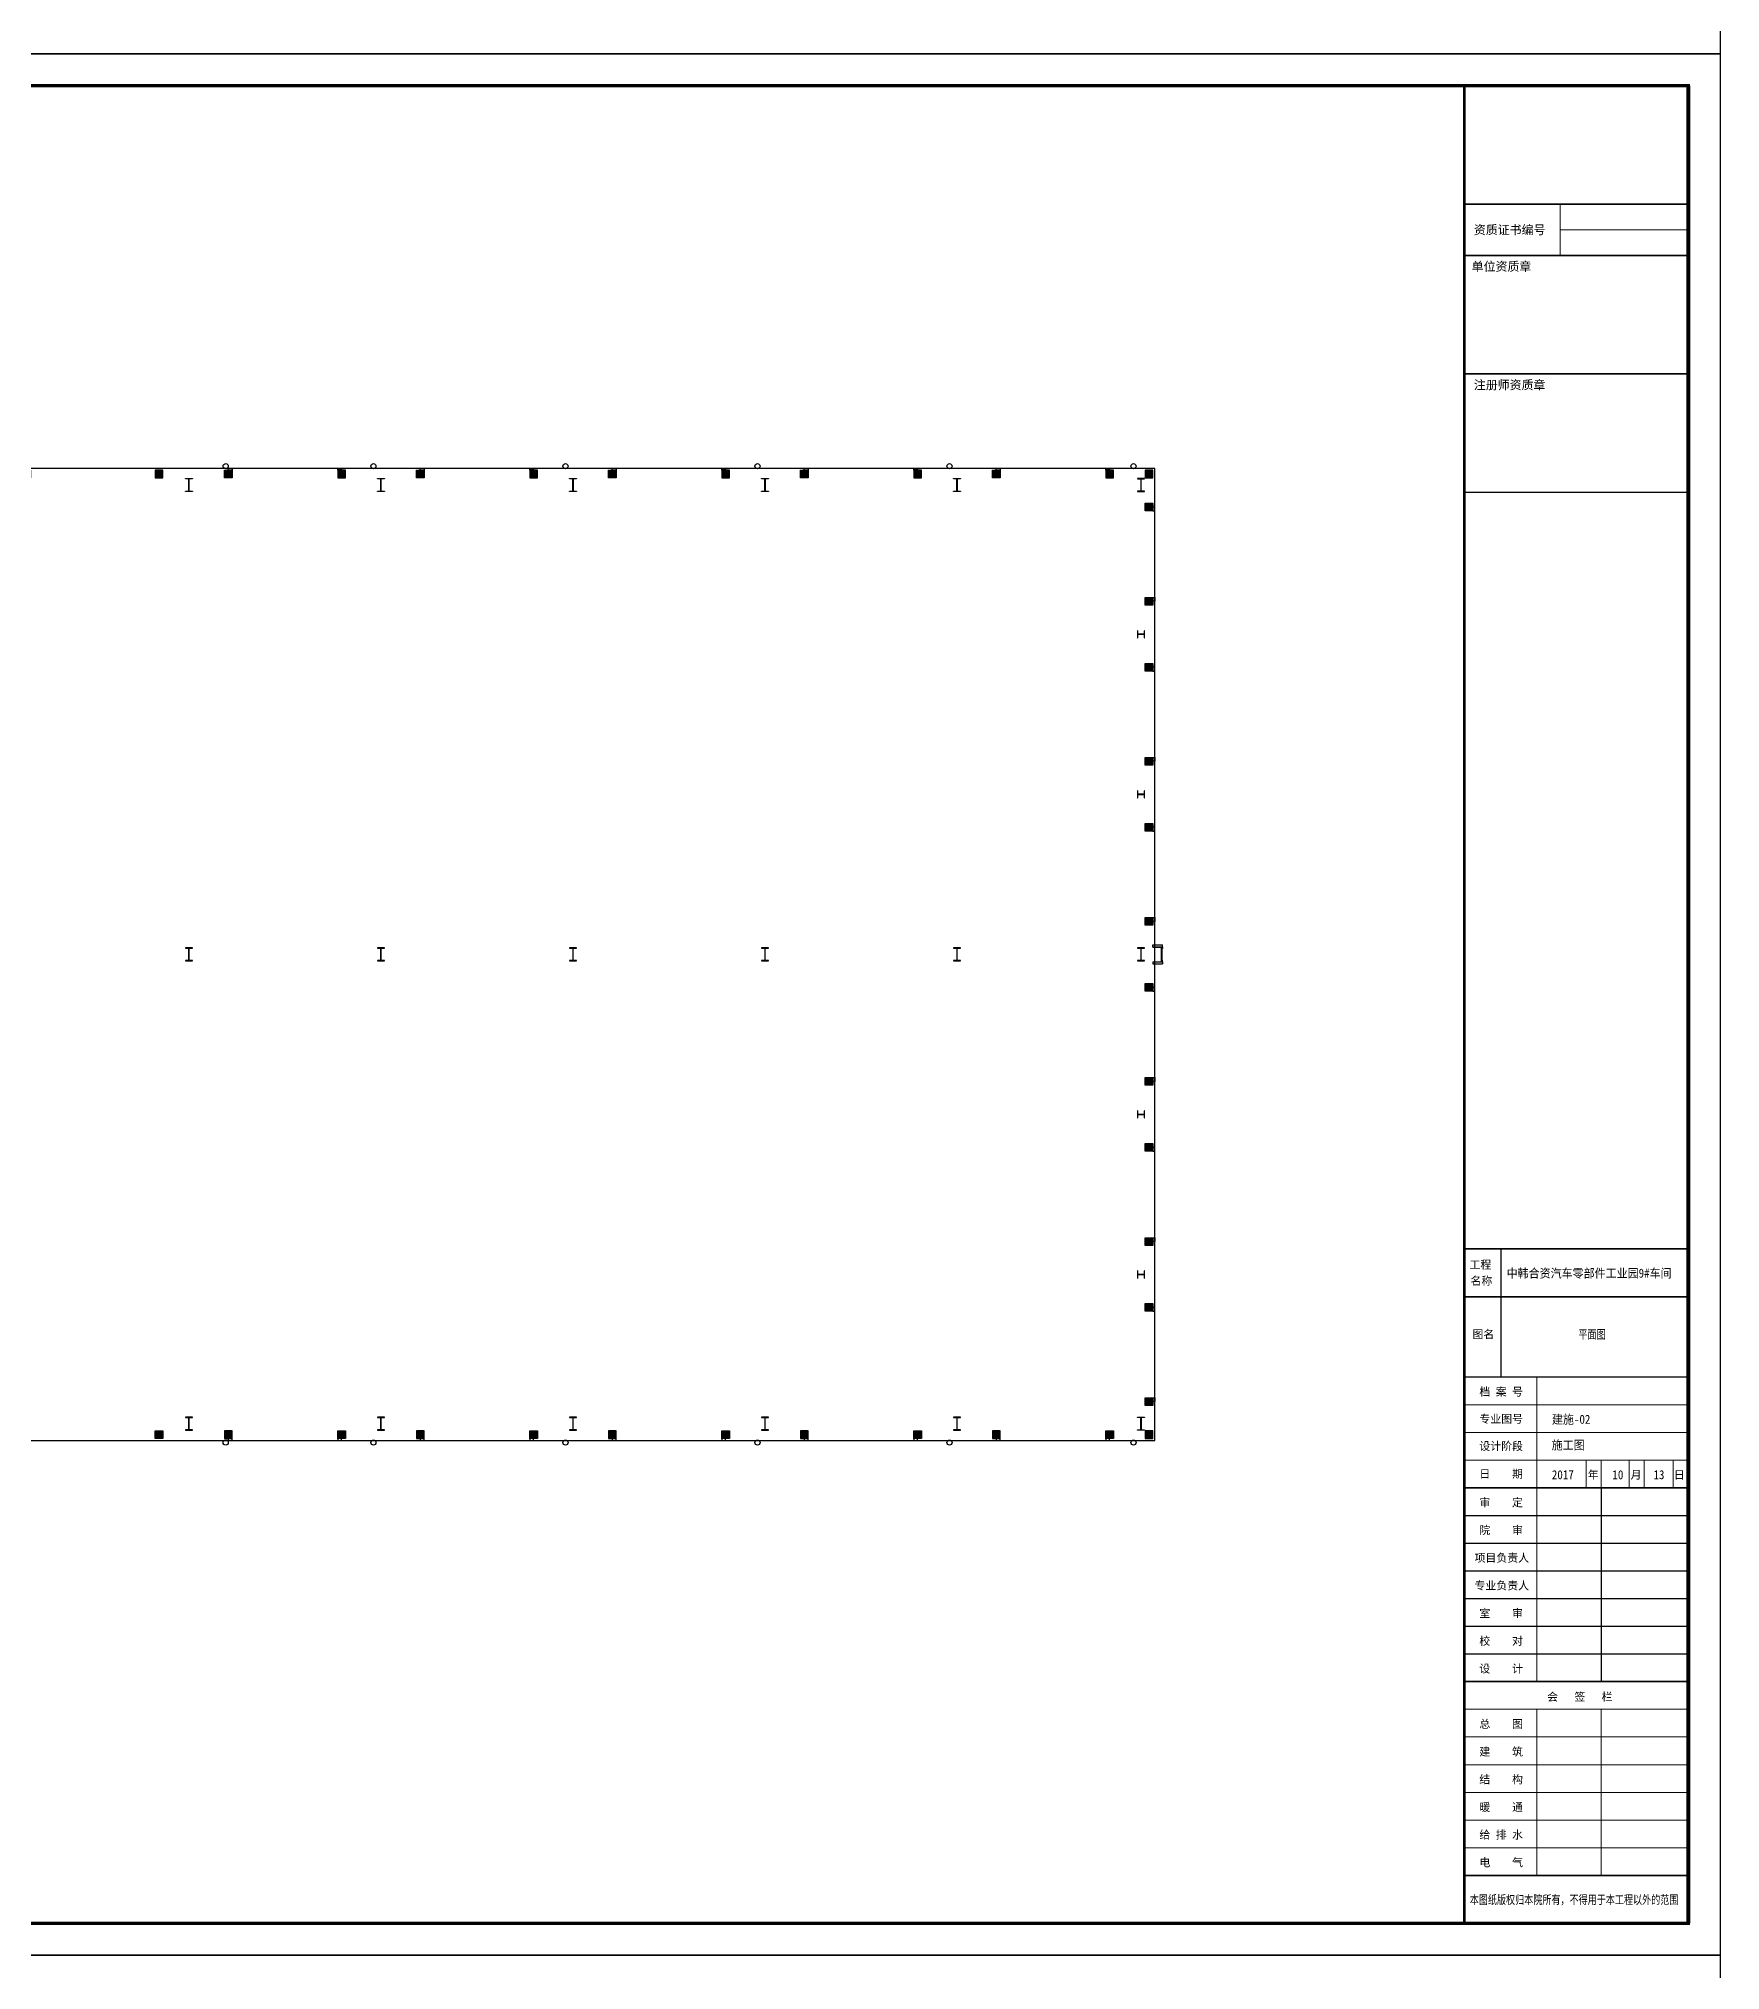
# Model space of a CAD drawing. Extents: x 3335981 to 3441081, y -1359715 to -1003315.
# Drawn here: x 3388531 to 3441081, y -1181985 to -1121645 of the extents above; entities that cross this region are included whole.
import ezdxf
from ezdxf.lldxf.tags import DXFTag

# ---------------------------------------------------------------- set-up
doc = ezdxf.new("R2010")
doc.units = 0
doc.header["$LTSCALE"] = 1000
doc.header["$MEASUREMENT"] = 0
doc.layers.get('0').update_dxf_attribs({"color": 2})
for name, color, linetype in [('10', 2, 'Continuous'), ('PUB_DIM', 3, 'Continuous'), ('PUB_TITLE', 4, 'Continuous')]:
    doc.layers.add(name, color=color, linetype=linetype)
doc.layers.add('图签', color=130, linetype='Continuous', lineweight=20)
doc.styles.add('图签字', font='SimSun.ttf', dxfattribs={"height": 250})
tags = doc.linetypes.add('DASH', pattern=[0.35, 0.25, -0.1]).pattern_tags.tags
tags[6:7] = [DXFTag(74, 4), DXFTag(75, 0), DXFTag(340, '0'), DXFTag(46, 1.0), DXFTag(50, 0.0), DXFTag(44, 0.0), DXFTag(45, 0.0)]
tags[4:5] = [DXFTag(74, 4), DXFTag(75, 0), DXFTag(340, '0'), DXFTag(46, 1.0), DXFTag(50, 0.0), DXFTag(44, 0.0), DXFTag(45, 0.0)]

# ---------------------------------------------------------------- blocks, each defined once
blk = doc.blocks.new('dvds')
for p, q in [((-40, 216), (-40, 664)), ((-20, 216), (-20, 664))]:
    blk.add_line(p, q)
at = {"layer": '10'}
for p, q in [((-300, 740), (0, 740)), ((-300, 670), (-300, 740)), ((-300, 670), (0, 670)), ((0, 670), (-50, 670)), ((-50, 670), (-50, 668)), ((-47, 664), (-16, 664)), ((-6, 654), (-6, 624)), ((0, 620), (-3, 620)), ((0, 670), (0, 740)), ((0, 670), (0, 620)), ((-300, 210), (0, 210)), ((-300, 210), (-300, 140)), ((-300, 140), (0, 140)), ((-50, 210), (-50, 213)), ((0, 210), (-50, 210)), ((-47, 216), (-16, 216)), ((-6, 226), (-6, 257)), ((0, 260), (-3, 260)), ((0, 210), (0, 260)), ((0, 210), (0, 140))]:
    blk.add_line(p, q, dxfattribs=at)
at = {"layer": '10', "linetype": 'DASH', "ltscale": 0.2}
for p, q in [((-300, 676), (0, 676)), ((-300, 204), (0, 204))]:
    blk.add_line(p, q, dxfattribs=at)
at = {"layer": '10'}
for centre, radius, start, end in [((-47, 668), 3.42, 181.39584, 268.60284), ((-16, 654), 10.3, 1.39779, 88.60221), ((-3, 624), 3.42, 181.39584, 268.60284), ((-47, 213), 3.42, 91.39716, 178.60416), ((-16, 226), 10.3, 271.39779, 358.60221), ((-3, 257), 3.42, 91.39716, 178.60416)]:
    blk.add_arc(centre, radius, start, end, dxfattribs=at)
blk = doc.blocks.new('tq')
at = {"color": 4}
for p, q in [((3435159, -1158678), (3435159, -1162678)), ((3438297, -1166138), (3438297, -1172193)), ((3434022, -1167003), (3441022, -1167003)), ((3434022, -1167868), (3441022, -1167868)), ((3434022, -1168733), (3441022, -1168733)), ((3434022, -1169598), (3441022, -1169598)), ((3434022, -1170463), (3441022, -1170463)), ((3434022, -1171328), (3441022, -1171328))]:
    blk.add_line(p, q, dxfattribs=at)
at = {"color": 4, "const_width": 50}
blk.add_lwpolyline([(3441022, -1131344), (3434022, -1131344)], dxfattribs=at)
at = {"layer": '图签', "color": 4}
for p, q in [((3437020, -1126044), (3437020, -1127644)), ((3441022, -1126844), (3437020, -1126844)), ((3434022, -1163543), (3441022, -1163543)), ((3441022, -1164408), (3434022, -1164408)), ((3434022, -1165273), (3441022, -1165273)), ((3435791, -1165273), (3440546, -1165273)), ((3436291, -1166138), (3436291, -1165273)), ((3437831, -1165273), (3437831, -1166138)), ((3438297, -1165273), (3438297, -1166138)), ((3439176, -1165273), (3439176, -1166138)), ((3439642, -1165273), (3439642, -1166138)), ((3440546, -1165273), (3440546, -1166138)), ((3440546, -1165273), (3440546, -1166138)), ((3436291, -1172193), (3436291, -1166138)), ((3440546, -1166138), (3437949, -1166138)), ((3438297, -1166138), (3438297, -1172193)), ((3434022, -1172193), (3441022, -1172193)), ((3437949, -1172193), (3435791, -1172193)), ((3434022, -1173058), (3441022, -1173058)), ((3436291, -1178248), (3436291, -1173058)), ((3436291, -1173058), (3437949, -1173058)), ((3438297, -1173058), (3438297, -1178248)), ((3438297, -1173058), (3438297, -1178248)), ((3434022, -1173923), (3441022, -1173923)), ((3434022, -1174788), (3441022, -1174788)), ((3434022, -1175653), (3441022, -1175653)), ((3434022, -1176518), (3441022, -1176518)), ((3434022, -1177383), (3441022, -1177383)), ((3437949, -1178248), (3436291, -1178248))]:
    blk.add_line(p, q, dxfattribs=at)
at = {"layer": '图签'}
blk.add_line((3436291, -1166138), (3436291, -1162678), dxfattribs=at)
at = {"layer": '图签', "color": 4, "const_width": 80}
blk.add_lwpolyline([(3434022, -1122343), (3441022, -1122343), (3441022, -1179743), (3434022, -1179743), (3434022, -1122343)], close=True, dxfattribs=at)
at = {"layer": '图签', "color": 4}
for points, const_width in [([(3441022, -1179743), (3441022, -1122343)], 120), ([(3441022, -1126044), (3434022, -1126044)], 50), ([(3441022, -1127644), (3434022, -1127644)], 50), ([(3441022, -1135044), (3434022, -1135044)], 50), ([(3441022, -1158678), (3434022, -1158678)], 50), ([(3441022, -1160178), (3434022, -1160178)], 50), ([(3441022, -1162678), (3434022, -1162678)], 50), ([(3441022, -1166138), (3434022, -1166138)], 50), ([(3434022, -1172193), (3441022, -1172193)], 50), ([(3434022, -1172193), (3441022, -1172193)], 50), ([(3434022, -1178248), (3441022, -1178248)], 50)]:
    blk.add_lwpolyline(points, dxfattribs=dict(at, const_width=const_width))
at = {"linetype": 'Continuous', "style": '图签字'}
for s, height, p in [('资质证书编号', 273.4, (3434320, -1126984)), ('单位资质章', 273.4, (3434252, -1128128)), ('注册师资质章', 273.4, (3434318, -1131828)), ('工程', 250, (3434182, -1159295)), ('名称', 250, (3434214, -1159801)), ('图名', 250, (3434276, -1161467)), ('档 案 号', 250, (3434491, -1163264)), ('专业图号', 250, (3434491, -1164112)), ('设计阶段', 250, (3434491, -1164963)), ('日    期', 250, (3434491, -1165828)), ('年', 250, (3437877, -1165859)), ('月', 250, (3439217, -1165859)), ('日', 250, (3440567, -1165859)), ('审    定', 250, (3434491, -1166724)), ('院    审', 250, (3434491, -1167589)), ('项目负责人', 250, (3434340, -1168454)), ('专业负责人', 250, (3434340, -1169319)), ('室    审', 250, (3434491, -1170184)), ('校    对', 250, (3434491, -1171049)), ('设    计', 250, (3434491, -1171914)), ('会   签   栏', 250, (3436609, -1172795)), ('总    图', 250, (3434491, -1173644)), ('建    筑', 250, (3434491, -1174509)), ('结    构', 250, (3434491, -1175374)), ('暖    通', 250, (3434491, -1176239)), ('给 排 水', 250, (3434491, -1177104)), ('电    气', 250, (3434493, -1177969))]:
    blk.add_text(s, height=height, dxfattribs=at).set_placement(p)
at = {"color": 1, "linetype": 'Continuous', "style": '图签字', "width": 0.75}
blk.add_text('本图纸版权归本院所有，不得用于本工程以外的范围', height=270, dxfattribs=at).set_placement((3434190, -1179142))
at = {"layer": 'PUB_DIM', "linetype": 'ByBlock', "style": '图签字', "width": 0.9}
for s, p in [('中韩合资汽车零部件工业园9#车间', (3435343, -1159576)), ('施工图', (3436750, -1164945))]:
    blk.add_text(s, height=280, dxfattribs=at).set_placement(p)
at = {"layer": 'PUB_DIM', "color": 1, "linetype": 'ByBlock', "style": '图签字', "width": 0.9}
for s, p in [('2017', (3436756, -1165871)), ('10', (3438648, -1165871)), ('13', (3439932, -1165871))]:
    blk.add_text(s, height=280, dxfattribs=at).set_placement(p)
blk = doc.blocks.new('GZZ')
for points in [[(3466941, -1131412), (3466701, -1131412), (3466701, -1131652), (3466941, -1131652)], [(3468171, -1131652), (3467931, -1131652), (3467931, -1131412), (3468171, -1131412)], [(3471471, -1131652), (3471711, -1131652), (3471711, -1131412), (3471471, -1131412)], [(3474171, -1131652), (3473931, -1131652), (3473931, -1131412), (3474171, -1131412)], [(3477471, -1131652), (3477711, -1131652), (3477711, -1131412), (3477471, -1131412)], [(3480171, -1131652), (3479931, -1131652), (3479931, -1131412), (3480171, -1131412)], [(3483471, -1131652), (3483711, -1131652), (3483711, -1131412), (3483471, -1131412)], [(3486171, -1131652), (3485931, -1131652), (3485931, -1131412), (3486171, -1131412)], [(3489471, -1131652), (3489711, -1131652), (3489711, -1131412), (3489471, -1131412)], [(3492171, -1131652), (3491931, -1131652), (3491931, -1131412), (3492171, -1131412)], [(3495471, -1131652), (3495711, -1131652), (3495711, -1131412), (3495471, -1131412)], [(3498171, -1131652), (3497931, -1131652), (3497931, -1131412), (3498171, -1131412)], [(3501471, -1131652), (3501711, -1131652), (3501711, -1131412), (3501471, -1131412)], [(3503871, -1131652), (3503631, -1131652), (3503631, -1131412), (3503871, -1131412)], [(3507771, -1131652), (3508011, -1131652), (3508011, -1131412), (3507771, -1131412)], [(3510171, -1131652), (3509931, -1131652), (3509931, -1131412), (3510171, -1131412)], [(3513471, -1131652), (3513711, -1131652), (3513711, -1131412), (3513471, -1131412)], [(3516171, -1131652), (3515931, -1131652), (3515931, -1131412), (3516171, -1131412)], [(3519471, -1131652), (3519711, -1131652), (3519711, -1131412), (3519471, -1131412)], [(3522171, -1131652), (3521931, -1131652), (3521931, -1131412), (3522171, -1131412)], [(3525471, -1131652), (3525711, -1131652), (3525711, -1131412), (3525471, -1131412)], [(3528171, -1131652), (3527931, -1131652), (3527931, -1131412), (3528171, -1131412)], [(3531471, -1131652), (3531711, -1131652), (3531711, -1131412), (3531471, -1131412)], [(3534171, -1131652), (3533931, -1131652), (3533931, -1131412), (3534171, -1131412)], [(3537471, -1131652), (3537711, -1131652), (3537711, -1131412), (3537471, -1131412)], [(3538941, -1131412), (3538701, -1131412), (3538701, -1131652), (3538941, -1131652)], [(3466941, -1132072), (3466701, -1132072), (3466701, -1132312), (3466941, -1132312)], [(3538701, -1132442), (3538941, -1132442), (3538941, -1132682), (3538701, -1132682)], [(3466941, -1135012), (3466701, -1135012), (3466701, -1135252), (3466941, -1135252)], [(3538701, -1135382), (3538941, -1135382), (3538941, -1135622), (3538701, -1135622)], [(3466941, -1136842), (3466701, -1136842), (3466701, -1137082), (3466941, -1137082)], [(3538701, -1137442), (3538941, -1137442), (3538941, -1137682), (3538701, -1137682)], [(3538701, -1140382), (3538941, -1140382), (3538941, -1140622), (3538701, -1140622)], [(3466941, -1140982), (3466701, -1140982), (3466701, -1141222), (3466941, -1141222)], [(3466941, -1142812), (3466701, -1142812), (3466701, -1143052), (3466941, -1143052)], [(3538701, -1142442), (3538941, -1142442), (3538941, -1142682), (3538701, -1142682)], [(3466941, -1145752), (3466701, -1145752), (3466701, -1145992), (3466941, -1145992)], [(3538701, -1145382), (3538941, -1145382), (3538941, -1145622), (3538701, -1145622)], [(3466941, -1147072), (3466701, -1147072), (3466701, -1147312), (3466941, -1147312)], [(3538701, -1147442), (3538941, -1147442), (3538941, -1147682), (3538701, -1147682)], [(3466941, -1150012), (3466701, -1150012), (3466701, -1150252), (3466941, -1150252)], [(3538701, -1150382), (3538941, -1150382), (3538941, -1150622), (3538701, -1150622)], [(3466941, -1151842), (3466701, -1151842), (3466701, -1152082), (3466941, -1152082)], [(3538701, -1152442), (3538941, -1152442), (3538941, -1152682), (3538701, -1152682)], [(3538701, -1155382), (3538941, -1155382), (3538941, -1155622), (3538701, -1155622)], [(3466941, -1155982), (3466701, -1155982), (3466701, -1156222), (3466941, -1156222)], [(3466941, -1157812), (3466701, -1157812), (3466701, -1158052), (3466941, -1158052)], [(3538701, -1157442), (3538941, -1157442), (3538941, -1157682), (3538701, -1157682)], [(3466941, -1160752), (3466701, -1160752), (3466701, -1160992), (3466941, -1160992)], [(3538701, -1160382), (3538941, -1160382), (3538941, -1160622), (3538701, -1160622)], [(3466941, -1161412), (3466701, -1161412), (3466701, -1161652), (3466941, -1161652)], [(3468171, -1161412), (3467931, -1161412), (3467931, -1161652), (3468171, -1161652)], [(3471471, -1161412), (3471711, -1161412), (3471711, -1161652), (3471471, -1161652)], [(3474171, -1161412), (3473931, -1161412), (3473931, -1161652), (3474171, -1161652)], [(3477471, -1161412), (3477711, -1161412), (3477711, -1161652), (3477471, -1161652)], [(3480171, -1161412), (3479931, -1161412), (3479931, -1161652), (3480171, -1161652)], [(3483471, -1161412), (3483711, -1161412), (3483711, -1161652), (3483471, -1161652)], [(3486171, -1161412), (3485931, -1161412), (3485931, -1161652), (3486171, -1161652)], [(3489471, -1161412), (3489711, -1161412), (3489711, -1161652), (3489471, -1161652)], [(3492171, -1161412), (3491931, -1161412), (3491931, -1161652), (3492171, -1161652)], [(3495471, -1161412), (3495711, -1161412), (3495711, -1161652), (3495471, -1161652)], [(3498171, -1161412), (3497931, -1161412), (3497931, -1161652), (3498171, -1161652)], [(3501471, -1161412), (3501711, -1161412), (3501711, -1161652), (3501471, -1161652)], [(3503871, -1161412), (3503631, -1161412), (3503631, -1161652), (3503871, -1161652)], [(3507771, -1161412), (3508011, -1161412), (3508011, -1161652), (3507771, -1161652)], [(3510171, -1161412), (3509931, -1161412), (3509931, -1161652), (3510171, -1161652)], [(3513471, -1161412), (3513711, -1161412), (3513711, -1161652), (3513471, -1161652)], [(3516171, -1161412), (3515931, -1161412), (3515931, -1161652), (3516171, -1161652)], [(3519471, -1161412), (3519711, -1161412), (3519711, -1161652), (3519471, -1161652)], [(3522171, -1161412), (3521931, -1161412), (3521931, -1161652), (3522171, -1161652)], [(3525471, -1161412), (3525711, -1161412), (3525711, -1161652), (3525471, -1161652)], [(3528171, -1161412), (3527931, -1161412), (3527931, -1161652), (3528171, -1161652)], [(3531471, -1161412), (3531711, -1161412), (3531711, -1161652), (3531471, -1161652)], [(3534171, -1161412), (3533931, -1161412), (3533931, -1161652), (3534171, -1161652)], [(3537471, -1161412), (3537711, -1161412), (3537711, -1161652), (3537471, -1161652)], [(3538941, -1161412), (3538701, -1161412), (3538701, -1161652), (3538941, -1161652)]]:
    blk.add_hatch(color=256).paths.add_polyline_path(points)
for points in [[(3466941, -1131412), (3466701, -1131412), (3466701, -1131652), (3466941, -1131652)], [(3468171, -1131652), (3467931, -1131652), (3467931, -1131412), (3468171, -1131412)], [(3471471, -1131652), (3471711, -1131652), (3471711, -1131412), (3471471, -1131412)], [(3474171, -1131652), (3473931, -1131652), (3473931, -1131412), (3474171, -1131412)], [(3477471, -1131652), (3477711, -1131652), (3477711, -1131412), (3477471, -1131412)], [(3480171, -1131652), (3479931, -1131652), (3479931, -1131412), (3480171, -1131412)], [(3483471, -1131652), (3483711, -1131652), (3483711, -1131412), (3483471, -1131412)], [(3486171, -1131652), (3485931, -1131652), (3485931, -1131412), (3486171, -1131412)], [(3489471, -1131652), (3489711, -1131652), (3489711, -1131412), (3489471, -1131412)], [(3492171, -1131652), (3491931, -1131652), (3491931, -1131412), (3492171, -1131412)], [(3495471, -1131652), (3495711, -1131652), (3495711, -1131412), (3495471, -1131412)], [(3498171, -1131652), (3497931, -1131652), (3497931, -1131412), (3498171, -1131412)], [(3501471, -1131652), (3501711, -1131652), (3501711, -1131412), (3501471, -1131412)], [(3503871, -1131652), (3503631, -1131652), (3503631, -1131412), (3503871, -1131412)], [(3507771, -1131652), (3508011, -1131652), (3508011, -1131412), (3507771, -1131412)], [(3510171, -1131652), (3509931, -1131652), (3509931, -1131412), (3510171, -1131412)], [(3513471, -1131652), (3513711, -1131652), (3513711, -1131412), (3513471, -1131412)], [(3516171, -1131652), (3515931, -1131652), (3515931, -1131412), (3516171, -1131412)], [(3519471, -1131652), (3519711, -1131652), (3519711, -1131412), (3519471, -1131412)], [(3522171, -1131652), (3521931, -1131652), (3521931, -1131412), (3522171, -1131412)], [(3525471, -1131652), (3525711, -1131652), (3525711, -1131412), (3525471, -1131412)], [(3528171, -1131652), (3527931, -1131652), (3527931, -1131412), (3528171, -1131412)], [(3531471, -1131652), (3531711, -1131652), (3531711, -1131412), (3531471, -1131412)], [(3534171, -1131652), (3533931, -1131652), (3533931, -1131412), (3534171, -1131412)], [(3537471, -1131652), (3537711, -1131652), (3537711, -1131412), (3537471, -1131412)], [(3538941, -1131412), (3538701, -1131412), (3538701, -1131652), (3538941, -1131652)], [(3466941, -1132072), (3466701, -1132072), (3466701, -1132312), (3466941, -1132312)], [(3538701, -1132442), (3538941, -1132442), (3538941, -1132682), (3538701, -1132682)], [(3466941, -1135012), (3466701, -1135012), (3466701, -1135252), (3466941, -1135252)], [(3538701, -1135382), (3538941, -1135382), (3538941, -1135622), (3538701, -1135622)], [(3466941, -1136842), (3466701, -1136842), (3466701, -1137082), (3466941, -1137082)], [(3538701, -1137442), (3538941, -1137442), (3538941, -1137682), (3538701, -1137682)], [(3538701, -1140382), (3538941, -1140382), (3538941, -1140622), (3538701, -1140622)], [(3466941, -1140982), (3466701, -1140982), (3466701, -1141222), (3466941, -1141222)], [(3466941, -1142812), (3466701, -1142812), (3466701, -1143052), (3466941, -1143052)], [(3538701, -1142442), (3538941, -1142442), (3538941, -1142682), (3538701, -1142682)], [(3466941, -1145752), (3466701, -1145752), (3466701, -1145992), (3466941, -1145992)], [(3538701, -1145382), (3538941, -1145382), (3538941, -1145622), (3538701, -1145622)], [(3466941, -1147072), (3466701, -1147072), (3466701, -1147312), (3466941, -1147312)], [(3538701, -1147442), (3538941, -1147442), (3538941, -1147682), (3538701, -1147682)], [(3466941, -1150012), (3466701, -1150012), (3466701, -1150252), (3466941, -1150252)], [(3538701, -1150382), (3538941, -1150382), (3538941, -1150622), (3538701, -1150622)], [(3466941, -1151842), (3466701, -1151842), (3466701, -1152082), (3466941, -1152082)], [(3538701, -1152442), (3538941, -1152442), (3538941, -1152682), (3538701, -1152682)], [(3538701, -1155382), (3538941, -1155382), (3538941, -1155622), (3538701, -1155622)], [(3466941, -1155982), (3466701, -1155982), (3466701, -1156222), (3466941, -1156222)], [(3466941, -1157812), (3466701, -1157812), (3466701, -1158052), (3466941, -1158052)], [(3538701, -1157442), (3538941, -1157442), (3538941, -1157682), (3538701, -1157682)], [(3466941, -1160752), (3466701, -1160752), (3466701, -1160992), (3466941, -1160992)], [(3538701, -1160382), (3538941, -1160382), (3538941, -1160622), (3538701, -1160622)], [(3466941, -1161412), (3466701, -1161412), (3466701, -1161652), (3466941, -1161652)], [(3468171, -1161412), (3467931, -1161412), (3467931, -1161652), (3468171, -1161652)], [(3471471, -1161412), (3471711, -1161412), (3471711, -1161652), (3471471, -1161652)], [(3474171, -1161412), (3473931, -1161412), (3473931, -1161652), (3474171, -1161652)], [(3477471, -1161412), (3477711, -1161412), (3477711, -1161652), (3477471, -1161652)], [(3480171, -1161412), (3479931, -1161412), (3479931, -1161652), (3480171, -1161652)], [(3483471, -1161412), (3483711, -1161412), (3483711, -1161652), (3483471, -1161652)], [(3486171, -1161412), (3485931, -1161412), (3485931, -1161652), (3486171, -1161652)], [(3489471, -1161412), (3489711, -1161412), (3489711, -1161652), (3489471, -1161652)], [(3492171, -1161412), (3491931, -1161412), (3491931, -1161652), (3492171, -1161652)], [(3495471, -1161412), (3495711, -1161412), (3495711, -1161652), (3495471, -1161652)], [(3498171, -1161412), (3497931, -1161412), (3497931, -1161652), (3498171, -1161652)], [(3501471, -1161412), (3501711, -1161412), (3501711, -1161652), (3501471, -1161652)], [(3503871, -1161412), (3503631, -1161412), (3503631, -1161652), (3503871, -1161652)], [(3507771, -1161412), (3508011, -1161412), (3508011, -1161652), (3507771, -1161652)], [(3510171, -1161412), (3509931, -1161412), (3509931, -1161652), (3510171, -1161652)], [(3513471, -1161412), (3513711, -1161412), (3513711, -1161652), (3513471, -1161652)], [(3516171, -1161412), (3515931, -1161412), (3515931, -1161652), (3516171, -1161652)], [(3519471, -1161412), (3519711, -1161412), (3519711, -1161652), (3519471, -1161652)], [(3522171, -1161412), (3521931, -1161412), (3521931, -1161652), (3522171, -1161652)], [(3525471, -1161412), (3525711, -1161412), (3525711, -1161652), (3525471, -1161652)], [(3528171, -1161412), (3527931, -1161412), (3527931, -1161652), (3528171, -1161652)], [(3531471, -1161412), (3531711, -1161412), (3531711, -1161652), (3531471, -1161652)], [(3534171, -1161412), (3533931, -1161412), (3533931, -1161652), (3534171, -1161652)], [(3537471, -1161412), (3537711, -1161412), (3537711, -1161652), (3537471, -1161652)], [(3538941, -1161412), (3538701, -1161412), (3538701, -1161652), (3538941, -1161652)]]:
    blk.add_lwpolyline(points, close=True)

msp = doc.modelspace()

# ---------------------------------------------------------------- linework, layer by layer
at = {"linetype": 'ByBlock', "ltscale": 0.01}
msp.add_lwpolyline([(3351046, -1165429), (3423406, -1165429), (3423406, -1135069), (3351046, -1135069)], close=True, dxfattribs=at)
for points in [[(3393336, -1135779), (3393336, -1135789), (3393116, -1135789), (3393116, -1135779), (3393223, -1135779), (3393223, -1135399), (3393116, -1135399), (3393116, -1135389), (3393336, -1135389), (3393336, -1135399), (3393229, -1135399), (3393229, -1135779)], [(3399336, -1135779), (3399336, -1135789), (3399116, -1135789), (3399116, -1135779), (3399223, -1135779), (3399223, -1135399), (3399116, -1135399), (3399116, -1135389), (3399336, -1135389), (3399336, -1135399), (3399229, -1135399), (3399229, -1135779)], [(3405336, -1135779), (3405336, -1135789), (3405116, -1135789), (3405116, -1135779), (3405223, -1135779), (3405223, -1135399), (3405116, -1135399), (3405116, -1135389), (3405336, -1135389), (3405336, -1135399), (3405229, -1135399), (3405229, -1135779)], [(3411336, -1135779), (3411336, -1135789), (3411116, -1135789), (3411116, -1135779), (3411223, -1135779), (3411223, -1135399), (3411116, -1135399), (3411116, -1135389), (3411336, -1135389), (3411336, -1135399), (3411229, -1135399), (3411229, -1135779)], [(3417336, -1135779), (3417336, -1135789), (3417116, -1135789), (3417116, -1135779), (3417223, -1135779), (3417223, -1135399), (3417116, -1135399), (3417116, -1135389), (3417336, -1135389), (3417336, -1135399), (3417229, -1135399), (3417229, -1135779)], [(3422866, -1135779), (3422866, -1135789), (3423086, -1135789), (3423086, -1135779), (3422979, -1135779), (3422979, -1135399), (3423086, -1135399), (3423086, -1135389), (3422866, -1135389), (3422866, -1135399), (3422973, -1135399), (3422973, -1135779)], [(3422876, -1140139), (3422866, -1140139), (3422866, -1140359), (3422876, -1140359), (3422876, -1140252), (3423076, -1140252), (3423076, -1140359), (3423086, -1140359), (3423086, -1140139), (3423076, -1140139), (3423076, -1140246), (3422876, -1140246)], [(3422876, -1145139), (3422866, -1145139), (3422866, -1145359), (3422876, -1145359), (3422876, -1145252), (3423076, -1145252), (3423076, -1145359), (3423086, -1145359), (3423086, -1145139), (3423076, -1145139), (3423076, -1145246), (3422876, -1145246)], [(3393336, -1150059), (3393336, -1150049), (3393116, -1150049), (3393116, -1150059), (3393223, -1150059), (3393223, -1150439), (3393116, -1150439), (3393116, -1150449), (3393336, -1150449), (3393336, -1150439), (3393229, -1150439), (3393229, -1150059)], [(3399336, -1150059), (3399336, -1150049), (3399116, -1150049), (3399116, -1150059), (3399223, -1150059), (3399223, -1150439), (3399116, -1150439), (3399116, -1150449), (3399336, -1150449), (3399336, -1150439), (3399229, -1150439), (3399229, -1150059)], [(3405336, -1150059), (3405336, -1150049), (3405116, -1150049), (3405116, -1150059), (3405223, -1150059), (3405223, -1150439), (3405116, -1150439), (3405116, -1150449), (3405336, -1150449), (3405336, -1150439), (3405229, -1150439), (3405229, -1150059)], [(3411336, -1150059), (3411336, -1150049), (3411116, -1150049), (3411116, -1150059), (3411223, -1150059), (3411223, -1150439), (3411116, -1150439), (3411116, -1150449), (3411336, -1150449), (3411336, -1150439), (3411229, -1150439), (3411229, -1150059)], [(3417336, -1150059), (3417336, -1150049), (3417116, -1150049), (3417116, -1150059), (3417223, -1150059), (3417223, -1150439), (3417116, -1150439), (3417116, -1150449), (3417336, -1150449), (3417336, -1150439), (3417229, -1150439), (3417229, -1150059)], [(3423086, -1150059), (3423086, -1150049), (3422866, -1150049), (3422866, -1150059), (3422973, -1150059), (3422973, -1150439), (3422866, -1150439), (3422866, -1150449), (3423086, -1150449), (3423086, -1150439), (3422979, -1150439), (3422979, -1150059)], [(3422876, -1155139), (3422866, -1155139), (3422866, -1155359), (3422876, -1155359), (3422876, -1155252), (3423076, -1155252), (3423076, -1155359), (3423086, -1155359), (3423086, -1155139), (3423076, -1155139), (3423076, -1155246), (3422876, -1155246)], [(3422876, -1160139), (3422866, -1160139), (3422866, -1160359), (3422876, -1160359), (3422876, -1160252), (3423076, -1160252), (3423076, -1160359), (3423086, -1160359), (3423086, -1160139), (3423076, -1160139), (3423076, -1160246), (3422876, -1160246)], [(3393336, -1164719), (3393336, -1164709), (3393116, -1164709), (3393116, -1164719), (3393223, -1164719), (3393223, -1165099), (3393116, -1165099), (3393116, -1165109), (3393336, -1165109), (3393336, -1165099), (3393229, -1165099), (3393229, -1164719)], [(3399336, -1164719), (3399336, -1164709), (3399116, -1164709), (3399116, -1164719), (3399223, -1164719), (3399223, -1165099), (3399116, -1165099), (3399116, -1165109), (3399336, -1165109), (3399336, -1165099), (3399229, -1165099), (3399229, -1164719)], [(3405336, -1164719), (3405336, -1164709), (3405116, -1164709), (3405116, -1164719), (3405223, -1164719), (3405223, -1165099), (3405116, -1165099), (3405116, -1165109), (3405336, -1165109), (3405336, -1165099), (3405229, -1165099), (3405229, -1164719)], [(3411336, -1164719), (3411336, -1164709), (3411116, -1164709), (3411116, -1164719), (3411223, -1164719), (3411223, -1165099), (3411116, -1165099), (3411116, -1165109), (3411336, -1165109), (3411336, -1165099), (3411229, -1165099), (3411229, -1164719)], [(3417336, -1164719), (3417336, -1164709), (3417116, -1164709), (3417116, -1164719), (3417223, -1164719), (3417223, -1165099), (3417116, -1165099), (3417116, -1165109), (3417336, -1165109), (3417336, -1165099), (3417229, -1165099), (3417229, -1164719)], [(3422866, -1164719), (3422866, -1164709), (3423086, -1164709), (3423086, -1164719), (3422979, -1164719), (3422979, -1165099), (3423086, -1165099), (3423086, -1165109), (3422866, -1165109), (3422866, -1165099), (3422973, -1165099), (3422973, -1164719)]]:
    msp.add_lwpolyline(points, close=True)
for points in [[(3394456, -1135129), (3394456, -1135069), (3394576, -1135069), (3394576, -1135129)], [(3397876, -1135129), (3397876, -1135069), (3397996, -1135069), (3397996, -1135129)], [(3400456, -1135129), (3400456, -1135069), (3400576, -1135069), (3400576, -1135129)], [(3403876, -1135129), (3403876, -1135069), (3403996, -1135069), (3403996, -1135129)], [(3406456, -1135129), (3406456, -1135069), (3406576, -1135069), (3406576, -1135129)], [(3409876, -1135129), (3409876, -1135069), (3409996, -1135069), (3409996, -1135129)], [(3412456, -1135129), (3412456, -1135069), (3412576, -1135069), (3412576, -1135129)], [(3415876, -1135129), (3415876, -1135069), (3415996, -1135069), (3415996, -1135129)], [(3418456, -1135129), (3418456, -1135069), (3418576, -1135069), (3418576, -1135129)], [(3421876, -1135129), (3421876, -1135069), (3421996, -1135069), (3421996, -1135129)], [(3423346, -1136399), (3423406, -1136399), (3423406, -1136279), (3423346, -1136279)], [(3423346, -1139099), (3423406, -1139099), (3423406, -1139219), (3423346, -1139219)], [(3423346, -1141399), (3423406, -1141399), (3423406, -1141279), (3423346, -1141279)], [(3423346, -1144099), (3423406, -1144099), (3423406, -1144219), (3423346, -1144219)], [(3423346, -1146399), (3423406, -1146399), (3423406, -1146279), (3423346, -1146279)], [(3423346, -1149099), (3423406, -1149099), (3423406, -1149219), (3423346, -1149219)], [(3423346, -1151399), (3423406, -1151399), (3423406, -1151279), (3423346, -1151279)], [(3423346, -1154099), (3423406, -1154099), (3423406, -1154219), (3423346, -1154219)], [(3423346, -1156399), (3423406, -1156399), (3423406, -1156279), (3423346, -1156279)], [(3423346, -1159099), (3423406, -1159099), (3423406, -1159219), (3423346, -1159219)], [(3423346, -1161399), (3423406, -1161399), (3423406, -1161279), (3423346, -1161279)], [(3423346, -1164099), (3423406, -1164099), (3423406, -1164219), (3423346, -1164219)], [(3394456, -1165369), (3394456, -1165429), (3394576, -1165429), (3394576, -1165369)], [(3397876, -1165369), (3397876, -1165429), (3397996, -1165429), (3397996, -1165369)], [(3400456, -1165369), (3400456, -1165429), (3400576, -1165429), (3400576, -1165369)], [(3403876, -1165369), (3403876, -1165429), (3403996, -1165429), (3403996, -1165369)], [(3406456, -1165369), (3406456, -1165429), (3406576, -1165429), (3406576, -1165369)], [(3409876, -1165369), (3409876, -1165429), (3409996, -1165429), (3409996, -1165369)], [(3412456, -1165369), (3412456, -1165429), (3412576, -1165429), (3412576, -1165369)], [(3415876, -1165369), (3415876, -1165429), (3415996, -1165429), (3415996, -1165369)], [(3418456, -1165369), (3418456, -1165429), (3418576, -1165429), (3418576, -1165369)], [(3421876, -1165369), (3421876, -1165429), (3421996, -1165429), (3421996, -1165369)]]:
    msp.add_lwpolyline(points, dxfattribs=at)
for centre in [(3394376, -1134999), (3398993, -1134999), (3404993, -1134999), (3410993, -1134999), (3416993, -1134999), (3422743, -1134999), (3394376, -1165499), (3398993, -1165499), (3404993, -1165499), (3410993, -1165499), (3416993, -1165499), (3422743, -1165499)]:
    msp.add_circle(centre, 80, dxfattribs=at)
at = {"layer": 'PUB_TITLE', "linetype": 'ByBlock'}
for points in [[(3335981, -1122115), (3441081, -1122115), (3441081, -1062715), (3335981, -1062715)], [(3335981, -1181515), (3441081, -1181515), (3441081, -1122115), (3335981, -1122115)], [(3335981, -1240915), (3441081, -1240915), (3441081, -1181515), (3335981, -1181515)]]:
    msp.add_lwpolyline(points, close=True, dxfattribs=at)
at = {"layer": 'PUB_TITLE', "linetype": 'ByBlock', "const_width": 100}
msp.add_lwpolyline([(3338481, -1180515), (3440081, -1180515), (3440081, -1123115), (3338481, -1123115)], close=True, dxfattribs=at)

# ---------------------------------------------------------------- block references
at = {"linetype": 'ByBlock'}
for name, p in [('tq', (-941, -772)), ('GZZ', (-115595, -3717))]:
    msp.add_blockref(name, p, dxfattribs=at)
at = {"linetype": 'ByBlock', "xscale": -1, "rotation": 180}
msp.add_blockref('dvds', (3423646, -1149809), dxfattribs=at)

# ---------------------------------------------------------------- texts
at = {"color": 1, "linetype": 'Continuous', "style": '图签字', "width": 0.75}
msp.add_text('平面图', height=270, dxfattribs=at).set_placement((3436645, -1162255))
at = {"layer": 'PUB_DIM', "color": 1, "linetype": 'ByBlock', "style": '图签字', "width": 0.9}
msp.add_text('建施-02', height=280, dxfattribs=at).set_placement((3435818, -1164912))

doc.saveas('drawing.dxf')
